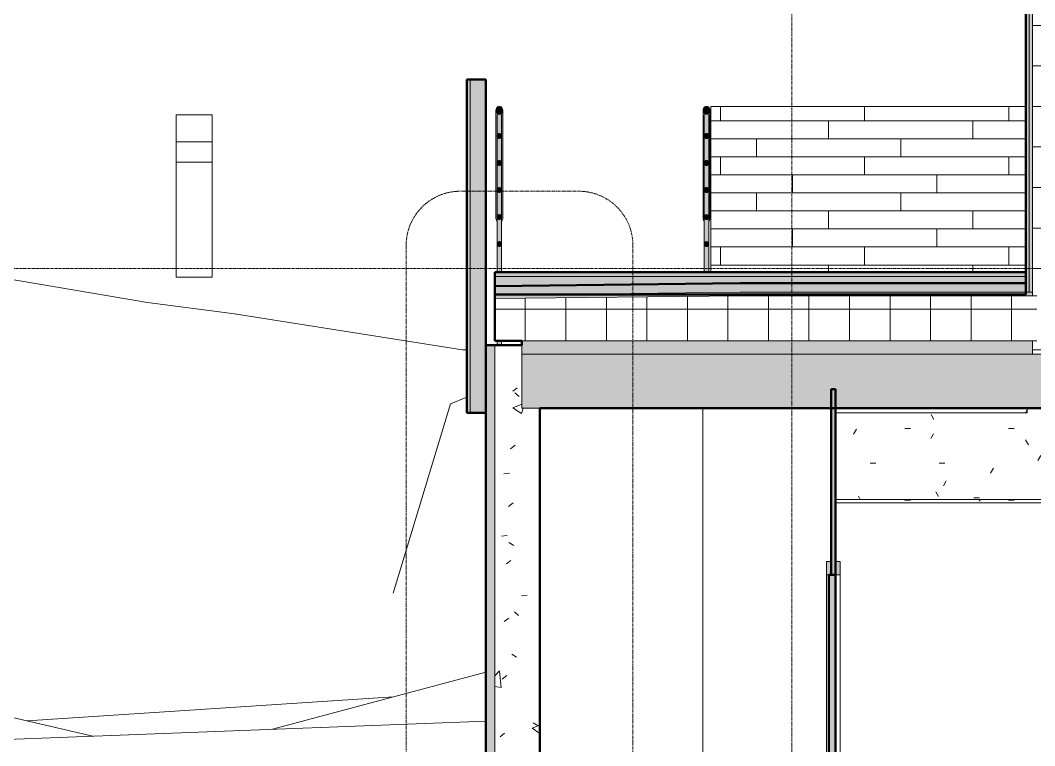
# Model space of a CAD drawing. Header units: inches. Extents: x 9661 to 16493, y -360 to 681.
# Drawn here: x 9785.8 to 10011.1, y -105.9 to 55.1 of the extents above; entities that cross this region are included whole.
import ezdxf

# ---------------------------------------------------------------- set-up
doc = ezdxf.new("R2010")
doc.units = ezdxf.units.IN
doc.header["$MEASUREMENT"] = 0
doc.linetypes.add('Dash Dot 3_16_', pattern=[0.3125, 0.1875, -0.0625, 0, -0.0625])
doc.linetypes.add('Grid Line 1_2_', pattern=[0.875, 0.5, -0.125, 0.125, -0.125])
for name, color, linetype, lineweight in [('0-1', 7, 'Continuous', 5), ('0-2', 135, 'Continuous', 9), ('A-ANNO-SYMB-1', 150, 'Dash Dot 3_16_', 9), ('A-DOOR-5', 135, 'Continuous', 9), ('A-DOOR-6', 250, 'Continuous', 50), ('A-DOOR-FRAM-1', 7, 'Continuous', 9), ('A-DOOR-FRAM-2', 135, 'Continuous', 9), ('A-DOOR-FRAM-3', 50, 'Continuous', 20), ('A-FLOR-3', 55, 'Continuous', 13), ('A-FLOR-4', 8, 'Continuous', 5), ('A-FLOR-9', 192, 'Continuous', 50), ('A-FLOR-HRAL', 11, 'Continuous', 9), ('A-FLOR-LEVL-1', 51, 'Grid Line 1_2_', 9), ('A-FLOR-MCUT', 51, 'Continuous', 13), ('A-FLOR-PATT-2', 8, 'Continuous', 9), ('A-WALL', 113, 'Continuous', 13), ('A-WALL-2', 55, 'Continuous', 13), ('A-WALL-5', 8, 'Continuous', 5), ('A-WALL-6', 254, 'Continuous', 13), ('A-WALL-7', 31, 'Continuous', 5), ('A-WALL-8', 113, 'Continuous', 50), ('A-WALL-PATT-3', 135, 'Continuous', 9), ('A-WALL-PATT-5', 111, 'Continuous', 9), ('C-TOPO-2', 135, 'Continuous', 9), ('E-LITE-EQPM-1', 135, 'Continuous', 9), ('S-BEAM-1', 135, 'Continuous', 9), ('S-FNDN-1', 55, 'Continuous', 13), ('S-FNDN-2', 250, 'Continuous', 50), ('S-FNDN-3', 8, 'Continuous', 5), ('S-FNDN-4', 32, 'Continuous', 50)]:
    doc.layers.add(name, color=color, linetype=linetype, lineweight=lineweight)
pattern_1 = [(0, (10995.947, 72), (0, 9), []), (90, (10995.947, 72), (-9, 6e-16), [])]
pattern_2 = [(50, (10995.947, 72), (27.5427, -2.4099), [2.88, -31.68]), (355, (10995.947, 72), (-5.32784, 28.8843), [2.304, -25.344]), (100.451, (10998.243, 71.8), (22.2153, 26.4739), [2.448, -26.924]), (46.184, (10995.947, 79.68), (40.9819, -6.3564), [4.32, -47.52]), (96.636, (10999.363, 79.15), (35.8907, 37.4062), [3.671, -40.386]), (351.184, (10995.947, 79.68), (35.891, 37.4062), [3.456, -38.016]), (21, (10999.787, 77.76), (22.92104, -15.46073), [2.88, -31.68]), (326, (10999.787, 77.76), (9.3435, 27.84574), [2.304, -25.344]), (71.451, (11001.697, 76.472), (32.2648, 12.3844), [2.448, -26.924]), (37.5, (10995.947, 72), (0.466855, 12.78271), [1.267, -23.77, 1.267, -24.461, -25.44]), (37.5, (10995.947, 72), (0.466855, 12.78271), [-50.765, 1.267, -24.173]), (7.5, (10995.947, 72), (10.10159, 15.14509), [1.267, -13.402, 1.267, -23.194, -9.696]), (7.5, (10995.947, 72), (10.10159, 15.14509), [-39.13, 1.267, -8.429]), (327.5, (10987.384, 72), (20.49916, -0.86578), [1.267, -8.333, 1.267, -28.685, -39.744]), (327.5, (10987.384, 72), (20.49916, -0.86578), [-39.552, 1.267, -38.477]), (317.5, (10983.544, 72), (22.39478, 3.8443), [1.267, -11.213, 1.267, -18.624, -28.224]), (317.5, (10983.544, 72), (22.39478, 3.8443), [-32.371, 1.267, -26.957])]
pattern_3 = [(0, (9941.314, 0.8), (0, 4), []), (90, (9941.314, 0.8), (-8, 8), [4, -28]), (90, (9957.314, 4.8), (-8, 8), [4, -28])]
pattern_4 = [(0, (10995.947, 72), (30.72, 7.68), [1.267, -21.773, 1.267, -21.773, -122.88]), (0, (10995.947, 72), (30.72, 7.68), [-46.08, 1.267, -44.813, 1.267, -21.773, -53.76]), (0, (10995.947, 72), (30.72, 7.68), [-115.2, 1.267, -14.093, 1.267, -37.133]), (120, (11007.467, 75.84), (-22.011075, 22.7643), [1.267, -21.773, 1.267, -21.773, -122.88]), (120, (11007.467, 75.84), (-22.011075, 22.7643), [-46.08, 1.267, -44.813, 1.267, -21.773, -53.76]), (120, (11007.467, 75.84), (-22.011075, 22.7643), [-115.2, 1.267, -14.093, 1.267, -37.133]), (240, (11011.307, 91.2), (-8.708925, -30.4443), [1.267, -21.773, 1.267, -21.773, -122.88]), (240, (11011.307, 91.2), (-8.708925, -30.4443), [-46.08, 1.267, -44.813, 1.267, -21.773, -53.76]), (240, (11011.307, 91.2), (-8.708925, -30.4443), [-115.2, 1.267, -14.093, 1.267, -37.133])]

# ---------------------------------------------------------------- blocks, each defined once
blk = doc.blocks.new('CTR  - Topography_rvt-1-BUILDING SECTION - EAST_WEST - LOOKING NORTH')
at = {"layer": 'C-TOPO-2'}
for p, q in [((9769.44, 0), (9814.03, -7.49)), ((9814.03, -7.49), (9833.38, -10.04)), ((9884.03, -18), (9833.38, -10.04)), ((9833.89, -10.12), (9833.38, -10.04)), ((9884.94, -17.98), (9884.03, -18)), ((9884.94, -18.06), (9884.03, -18)), ((9881.36, -30), (9884.94, -28.51)), ((9868.64, -72), (9881.36, -30)), ((9841.83, -102.23), (9889.19, -89.55)), ((9801.91, -103.76), (9756.46, -93.26)), ((9868.7, -95.04), (9787.29, -100.38)), ((9889.19, -100.41), (9756.46, -105.5))]:
    blk.add_line(p, q, dxfattribs=at)
blk = doc.blocks.new('generic INT BASEMENT STR_ DOOR - generic INT BASEMENT STR_ DOOR-2045543-BUILDING SECTION - EAST_WEST - LOOKING NORTH')
at = {"layer": 'A-DOOR-5'}
blk.add_hatch(color=256, dxfattribs=at).paths.add_polyline_path([(9965.88, -152), (9966.88, -152), (9966.88, -68), (9965.38, -68), (9965.38, -152)], flags=0)
at = {"layer": 'A-DOOR-FRAM-2'}
for points in [[(9965.38, -68), (9965.88, -68), (9965.88, -65), (9964.88, -65), (9964.88, -68)], [(9967.88, -68), (9967.88, -65), (9966.88, -65), (9966.88, -68)]]:
    blk.add_hatch(color=256, dxfattribs=at).paths.add_polyline_path(points, flags=0)
at = {"layer": 'A-DOOR-6'}
for p, q in [((9966.88, -68), (9965.38, -68)), ((9965.38, -68), (9965.38, -152)), ((9966.88, -152), (9966.88, -68)), ((9965.38, -152), (9966.88, -152))]:
    blk.add_line(p, q, dxfattribs=at)
at = {"layer": 'A-DOOR-FRAM-1'}
for p, q in [((9964.88, -152), (9964.88, -68)), ((9967.88, -68), (9967.88, -152)), ((9965.38, -152), (9964.88, -152)), ((9966.88, -152), (9967.88, -152))]:
    blk.add_line(p, q, dxfattribs=at)
at = {"layer": 'A-DOOR-FRAM-3'}
for p, q in [((9964.88, -65), (9964.88, -68)), ((9965.88, -65), (9964.88, -65)), ((9965.88, -68), (9965.88, -65)), ((9967.88, -65), (9966.88, -65)), ((9966.88, -65), (9966.88, -68)), ((9967.88, -68), (9967.88, -65)), ((9964.88, -68), (9965.88, -68)), ((9966.88, -68), (9967.88, -68))]:
    blk.add_line(p, q, dxfattribs=at)
blk = doc.blocks.new('CTR - 1st Phase - Common Walls_rvt-1-BUILDING SECTION - EAST_WEST - LOOKING NORTH')
at = {"layer": 'A-WALL-PATT-3'}
h = blk.add_hatch(dxfattribs=at)
h.set_pattern_fill('FP_12', color=256, style=0, pattern_type=2)
h.set_pattern_definition([(90, (9901.19, -152), (-36.188, 2e-15), [])])
h.paths.add_polyline_path([(9964.88, -152), (9964.88, -65), (9965.88, -65), (9965.88, -31), (9901.19, -31), (9901.19, -152), (9914.19, -152)], flags=0)
at = {"layer": 'S-FNDN-1'}
blk.add_hatch(color=256, dxfattribs=at).paths.add_polyline_path([(9966.88, -68), (9966.84, -31), (9965.88, -31), (9965.88, -68), (9966.55, -68)], flags=0)
at = {"layer": 'S-FNDN-2'}
for p, q in [((9965.88, -26.75), (9965.88, -68)), ((9966.88, -26.75), (9965.88, -26.75)), ((9966.88, -68), (9966.88, -26.75)), ((9965.88, -68), (9966.88, -68))]:
    blk.add_line(p, q, dxfattribs=at)
at = {"layer": '0-2'}
blk.add_blockref('generic INT BASEMENT STR_ DOOR - generic INT BASEMENT STR_ DOOR-2045543-BUILDING SECTION - EAST_WEST - LOOKING NORTH', (0, 0), dxfattribs=at)
blk = doc.blocks.new('Pathway_Cooper_McGraw-Edison _BSC-BRC_Round - Pathway_Cooper_McGraw-Edison _BSC-BRC_Round-2028611-BUILDING SECTION - EAST_WEST - LOOKING NORTH')
at = {"layer": 'E-LITE-EQPM-1'}
for p, q in [((12255.08, 6.28), (12255.08, 0.28)), ((12255.08, 6.28), (12259.08, 6.28)), ((12259.08, 6.28), (12263.08, 6.28)), ((12263.08, 0.28), (12263.08, 6.28)), ((12259.08, 0.28), (12255.08, 0.28)), ((12255.08, 0.28), (12255.08, -4.22)), ((12255.08, 0.28), (12259.08, 0.28)), ((12263.08, 0.28), (12259.08, 0.28)), ((12259.08, 0.28), (12263.08, 0.28)), ((12263.08, -4.22), (12263.08, 0.28)), ((12259.08, -4.22), (12255.08, -4.22)), ((12255.08, -4.22), (12255.08, -29.72)), ((12255.08, -4.22), (12259.08, -4.22)), ((12263.08, -4.22), (12259.08, -4.22)), ((12259.08, -4.22), (12263.08, -4.22)), ((12263.08, -29.72), (12263.08, -4.22)), ((12259.08, -29.72), (12255.08, -29.72)), ((12263.08, -29.72), (12259.08, -29.72))]:
    blk.add_line(p, q, dxfattribs=at)
blk = doc.blocks.new('Railing - 1_-V26-BUILDING SECTION - EAST_WEST - LOOKING NORTH')
at = {"layer": 'A-FLOR-HRAL'}
h = blk.add_hatch(color=256, dxfattribs=at)
h.paths.add_polyline_path([(9937.69, -0.75), (9938.69, -0.75), (9938.67, 5.08), (9938.4, 4.91), (9938.18, 4.88), (9937.84, 4.96), (9937.7, 5.1), (9937.69, 5.19), (9937.69, -0.23)], flags=0)
h.paths.add_polyline_path([(9938.69, 5.44), (9938.67, 11.08), (9938.44, 10.92), (9938.09, 10.89), (9937.94, 10.92), (9937.71, 11.08), (9937.69, 11.09), (9937.71, 5.59), (9937.84, 5.84), (9938.06, 5.98), (9938.4, 5.94), (9938.54, 5.84), (9938.67, 5.59), (9938.68, 5.5)], flags=0)
h.paths.add_polyline_path([(9938.69, 11.44), (9938.66, 17.08), (9938.44, 16.92), (9938.13, 16.89), (9937.94, 16.92), (9937.7, 17.11), (9937.69, 16.96), (9937.71, 11.6), (9937.84, 11.84), (9938.06, 11.98), (9938.38, 11.95), (9938.54, 11.84), (9938.67, 11.59)], flags=0)
h.paths.add_polyline_path([(9937.69, 17.44), (9937.76, 17.72), (9937.94, 17.93), (9938.12, 17.98), (9938.36, 17.96), (9938.54, 17.84), (9938.67, 17.57), (9938.69, 17.72), (9938.65, 23.07), (9938.44, 22.92), (9938.11, 22.89), (9937.94, 22.92), (9937.71, 23.08), (9937.69, 23.09), (9937.69, 17.54)], flags=0)
h.paths.add_polyline_path([(9937.69, 23.44), (9937.76, 23.72), (9937.94, 23.93), (9938.11, 23.98), (9938.34, 23.97), (9938.54, 23.84), (9938.67, 23.59), (9938.69, 23.72), (9938.65, 29.07), (9938.44, 28.92), (9938.15, 28.88), (9937.83, 28.97), (9937.71, 29.08), (9937.69, 29.09), (9937.69, 23.54)], flags=0)
h.paths.add_polyline_path([(9938.69, 29.44), (9938.65, 34.15), (9938.62, 34.19), (9938.44, 34.28), (9938.15, 34.32), (9937.94, 34.28), (9937.88, 34.27), (9937.71, 34.11), (9937.69, 34.07), (9937.73, 29.66), (9937.84, 29.84), (9938.07, 29.98), (9938.32, 29.98), (9938.54, 29.84), (9938.67, 29.59)], flags=0)
for p, q in [((9937.69, -0.75), (9937.69, 34.07)), ((9938.69, 34.07), (9938.69, -0.75))]:
    blk.add_line(p, q, dxfattribs=at)
at = {"layer": 'A-FLOR-HRAL', "flags": 128}
blk.add_lwpolyline([(9937.69, 34.07), (9937.74, 34.18), (9937.88, 34.27), (9938.08, 34.32), (9938.3, 34.32), (9938.5, 34.27), (9938.64, 34.18), (9938.69, 34.07)], dxfattribs=at)
blk = doc.blocks.new('Railing - Railing-2447158-BUILDING SECTION - EAST_WEST - LOOKING NORTH')
at = {"layer": 'A-FLOR-HRAL'}
for points in [[(9938.06, 28.9), (9938.32, 28.9), (9938.54, 29.05), (9938.67, 29.3), (9938.67, 29.59), (9938.54, 29.84), (9938.31, 29.98), (9938.06, 29.98), (9937.84, 29.84), (9937.71, 29.59), (9937.71, 29.3), (9937.84, 29.05), (9938.06, 28.9)], [(9938.19, 28.88), (9938.54, 28.97), (9938.67, 29.08), (9938.67, 29.3), (9938.54, 29.05), (9938.32, 28.9), (9938.06, 28.9), (9937.84, 29.05), (9937.71, 29.3), (9937.76, 29.03), (9937.94, 28.92), (9938.19, 28.88)], [(9938.32, 22.9), (9938.54, 23.05), (9938.67, 23.3), (9938.67, 23.59), (9938.53, 23.85), (9938.31, 23.98), (9938.04, 23.97), (9937.84, 23.84), (9937.71, 23.59), (9937.71, 23.3), (9937.84, 23.04), (9938.06, 22.9), (9938.27, 22.9)], [(9938.19, 22.88), (9938.44, 22.92), (9938.67, 23.08), (9938.67, 23.3), (9938.53, 23.04), (9938.32, 22.9), (9938.06, 22.9), (9937.84, 23.05), (9937.71, 23.3), (9937.76, 23.03), (9937.94, 22.92), (9938.17, 22.88)], [(9938.19, 16.9), (9938.36, 16.92), (9938.54, 17.05), (9938.67, 17.3), (9938.67, 17.59), (9938.54, 17.84), (9938.32, 17.98), (9938.02, 17.96), (9937.84, 17.84), (9937.7, 17.57), (9937.71, 17.3), (9937.84, 17.05), (9938.06, 16.9), (9938.13, 16.9)], [(9938.19, 16.88), (9938.44, 16.92), (9938.68, 17.11), (9938.66, 17.26), (9938.54, 17.05), (9938.32, 16.9), (9938.06, 16.9), (9937.84, 17.05), (9937.71, 17.3), (9937.76, 17.03), (9937.94, 16.92), (9938.18, 16.88)], [(9938.32, 10.9), (9938.54, 11.05), (9938.67, 11.3), (9938.67, 11.6), (9938.54, 11.84), (9938.32, 11.98), (9938, 11.95), (9937.84, 11.84), (9937.71, 11.59), (9937.71, 11.28), (9937.84, 11.05), (9938.06, 10.9), (9938.24, 10.9)], [(9938.19, 10.88), (9938.44, 10.92), (9938.67, 11.08), (9938.67, 11.28), (9938.54, 11.05), (9938.32, 10.9), (9938.06, 10.9), (9937.84, 11.05), (9937.71, 11.3), (9937.76, 11.03), (9937.94, 10.92), (9938.18, 10.88)], [(9938.32, 4.9), (9938.54, 5.05), (9938.67, 5.3), (9938.67, 5.59), (9938.54, 5.84), (9938.32, 5.98), (9937.98, 5.94), (9937.84, 5.84), (9937.71, 5.59), (9937.71, 5.3), (9937.84, 5.05), (9938.06, 4.9), (9938.22, 4.9)], [(9938.19, 4.88), (9938.44, 4.92), (9938.68, 5.1), (9938.67, 5.3), (9938.54, 5.05), (9938.32, 4.9), (9938.06, 4.9), (9937.84, 5.05), (9937.71, 5.3), (9937.76, 5.03), (9937.94, 4.92), (9938.18, 4.88)]]:
    blk.add_hatch(color=256, dxfattribs=at).paths.add_polyline_path(points, flags=0)
for p, q in [((9937.69, 29.44), (9937.69, 28.42)), ((9938.69, 28.42), (9938.69, 29.44)), ((9937.69, 23.44), (9937.69, 22.41)), ((9938.69, 22.41), (9938.69, 23.44)), ((9937.69, 17.44), (9937.69, 16.41)), ((9938.69, 16.41), (9938.69, 17.44)), ((9937.69, 11.44), (9937.69, 10.41)), ((9938.69, 10.41), (9938.69, 11.44)), ((9937.69, 5.44), (9937.69, 4.4)), ((9938.69, 4.4), (9938.69, 5.44))]:
    blk.add_line(p, q, dxfattribs=at)
at = {"layer": 'A-FLOR-HRAL', "flags": 128}
for points in [[(9938.69, 29.44), (9938.67, 29.59), (9938.62, 29.72), (9938.54, 29.84), (9938.44, 29.93), (9938.32, 29.98), (9938.19, 30), (9938.06, 29.98), (9937.94, 29.93), (9937.84, 29.84), (9937.76, 29.72), (9937.71, 29.59), (9937.69, 29.44)], [(9937.69, 29.44), (9937.71, 29.3), (9937.76, 29.16), (9937.84, 29.05), (9937.94, 28.96), (9938.06, 28.9), (9938.19, 28.88), (9938.32, 28.9), (9938.44, 28.96), (9938.54, 29.05), (9938.62, 29.16), (9938.67, 29.3), (9938.69, 29.44)], [(9938.69, 23.44), (9938.67, 23.59), (9938.62, 23.72), (9938.54, 23.84), (9938.44, 23.93), (9938.32, 23.98), (9938.19, 24), (9938.06, 23.98), (9937.94, 23.93), (9937.84, 23.84), (9937.76, 23.72), (9937.71, 23.59), (9937.69, 23.44)], [(9937.69, 23.44), (9937.71, 23.3), (9937.76, 23.16), (9937.84, 23.05), (9937.94, 22.96), (9938.06, 22.9), (9938.19, 22.88), (9938.32, 22.9), (9938.44, 22.96), (9938.54, 23.05), (9938.62, 23.16), (9938.67, 23.3), (9938.69, 23.44)], [(9938.69, 17.44), (9938.67, 17.59), (9938.62, 17.72), (9938.54, 17.84), (9938.44, 17.93), (9938.32, 17.98), (9938.19, 18), (9938.06, 17.98), (9937.94, 17.93), (9937.84, 17.84), (9937.76, 17.72), (9937.71, 17.59), (9937.69, 17.44)], [(9937.69, 17.44), (9937.71, 17.3), (9937.76, 17.16), (9937.84, 17.05), (9937.94, 16.96), (9938.06, 16.9), (9938.19, 16.88), (9938.32, 16.9), (9938.44, 16.96), (9938.54, 17.05), (9938.62, 17.16), (9938.67, 17.3), (9938.69, 17.44)], [(9938.69, 11.44), (9938.67, 11.59), (9938.62, 11.72), (9938.54, 11.84), (9938.44, 11.93), (9938.32, 11.98), (9938.19, 12), (9938.06, 11.98), (9937.94, 11.93), (9937.84, 11.84), (9937.76, 11.72), (9937.71, 11.59), (9937.69, 11.44)], [(9937.69, 11.44), (9937.71, 11.3), (9937.76, 11.16), (9937.84, 11.05), (9937.94, 10.96), (9938.06, 10.9), (9938.19, 10.88), (9938.32, 10.9), (9938.44, 10.96), (9938.54, 11.05), (9938.62, 11.16), (9938.67, 11.3), (9938.69, 11.44)], [(9938.69, 5.44), (9938.67, 5.59), (9938.62, 5.72), (9938.54, 5.84), (9938.44, 5.93), (9938.32, 5.98), (9938.19, 6), (9938.06, 5.98), (9937.94, 5.93), (9937.84, 5.84), (9937.76, 5.72), (9937.71, 5.59), (9937.69, 5.44)], [(9937.69, 5.44), (9937.71, 5.3), (9937.76, 5.16), (9937.84, 5.05), (9937.94, 4.96), (9938.06, 4.9), (9938.19, 4.88), (9938.32, 4.9), (9938.44, 4.96), (9938.54, 5.05), (9938.62, 5.16), (9938.67, 5.3), (9938.69, 5.44)]]:
    blk.add_lwpolyline(points, dxfattribs=at)
blk.add_blockref('Railing - 1_-V26-BUILDING SECTION - EAST_WEST - LOOKING NORTH', (0, 0))
blk = doc.blocks.new('Railing - Railing-2447162-BUILDING SECTION - EAST_WEST - LOOKING NORTH')
at = {"layer": 'A-FLOR-HRAL'}
for points in [[(9892.32, 28.9), (9892.54, 29.05), (9892.67, 29.3), (9892.67, 29.59), (9892.54, 29.84), (9892.32, 29.98), (9892.06, 29.98), (9891.84, 29.84), (9891.71, 29.59), (9891.71, 29.3), (9891.84, 29.05), (9892.06, 28.9), (9892.29, 28.9)], [(9892.19, 28.88), (9892.54, 28.97), (9892.67, 29.08), (9892.67, 29.3), (9892.54, 29.05), (9892.32, 28.9), (9892.06, 28.9), (9891.84, 29.05), (9891.71, 29.3), (9891.76, 29.03), (9891.94, 28.92), (9892.17, 28.88)], [(9892.11, 22.9), (9892.34, 22.91), (9892.54, 23.05), (9892.67, 23.3), (9892.67, 23.59), (9892.53, 23.85), (9892.31, 23.98), (9892.04, 23.97), (9891.84, 23.84), (9891.71, 23.59), (9891.71, 23.3), (9891.84, 23.04), (9892.06, 22.9)], [(9892.19, 22.88), (9892.54, 22.97), (9892.67, 23.08), (9892.67, 23.3), (9892.53, 23.04), (9892.32, 22.9), (9892.06, 22.9), (9891.84, 23.05), (9891.71, 23.3), (9891.76, 23.03), (9891.94, 22.92), (9892.17, 22.88)], [(9892.19, 16.9), (9892.36, 16.92), (9892.54, 17.05), (9892.67, 17.3), (9892.67, 17.59), (9892.54, 17.84), (9892.32, 17.98), (9892.02, 17.96), (9891.84, 17.84), (9891.7, 17.57), (9891.71, 17.3), (9891.84, 17.05), (9892.06, 16.9), (9892.19, 16.9)], [(9892.19, 16.88), (9892.55, 16.98), (9892.68, 17.11), (9892.66, 17.26), (9892.54, 17.05), (9892.32, 16.9), (9892.06, 16.9), (9891.84, 17.05), (9891.71, 17.3), (9891.76, 17.03), (9891.94, 16.92), (9892.18, 16.88)], [(9892.19, 10.9), (9892.38, 10.93), (9892.54, 11.05), (9892.67, 11.3), (9892.67, 11.6), (9892.54, 11.84), (9892.32, 11.98), (9892, 11.95), (9891.84, 11.84), (9891.71, 11.59), (9891.71, 11.28), (9891.84, 11.05), (9892.06, 10.9), (9892.19, 10.9)], [(9892.19, 10.88), (9892.54, 10.96), (9892.67, 11.08), (9892.67, 11.28), (9892.54, 11.05), (9892.32, 10.9), (9892.06, 10.9), (9891.84, 11.05), (9891.71, 11.3), (9891.76, 11.03), (9891.94, 10.92), (9892.18, 10.88)], [(9892.32, 4.9), (9892.54, 5.05), (9892.67, 5.3), (9892.67, 5.59), (9892.54, 5.84), (9892.32, 5.98), (9891.98, 5.94), (9891.84, 5.84), (9891.71, 5.59), (9891.71, 5.3), (9891.84, 5.05), (9892.06, 4.9), (9892.22, 4.9)]]:
    blk.add_hatch(color=256, dxfattribs=at).paths.add_polyline_path(points, flags=0)
h = blk.add_hatch(color=256, dxfattribs=at)
h.paths.add_polyline_path([(9892.17, -17), (9892.69, -17), (9892.67, -16), (9891.69, -16), (9891.71, -17), (9892.07, -17)], flags=0)
h.paths.add_polyline_path([(9892.19, 4.88), (9892.54, 4.96), (9892.68, 5.1), (9892.67, 5.3), (9892.54, 5.05), (9892.32, 4.9), (9892.06, 4.9), (9891.84, 5.05), (9891.71, 5.3), (9891.76, 5.03), (9891.94, 4.92), (9892.18, 4.88)], flags=0)
for p, q in [((9891.69, 29.44), (9891.69, 28.42)), ((9892.69, 28.42), (9892.69, 29.44)), ((9891.69, 23.44), (9891.69, 22.41)), ((9892.69, 22.41), (9892.69, 23.44)), ((9891.69, 17.44), (9891.69, 16.41)), ((9892.69, 16.41), (9892.69, 17.44)), ((9891.69, 11.44), (9891.69, 10.41)), ((9892.69, 10.41), (9892.69, 11.44)), ((9891.69, 5.44), (9891.69, 4.4)), ((9892.69, 4.4), (9892.69, 5.44)), ((9891.69, -16), (9891.69, -17)), ((9892.69, -17), (9892.69, -16))]:
    blk.add_line(p, q, dxfattribs=at)
at = {"layer": 'A-FLOR-HRAL', "flags": 128}
for points in [[(9892.69, 29.44), (9892.67, 29.59), (9892.62, 29.72), (9892.54, 29.84), (9892.44, 29.93), (9892.32, 29.98), (9892.19, 30), (9892.06, 29.98), (9891.94, 29.93), (9891.84, 29.84), (9891.76, 29.72), (9891.71, 29.59), (9891.69, 29.44)], [(9891.69, 29.44), (9891.71, 29.3), (9891.76, 29.16), (9891.84, 29.05), (9891.94, 28.96), (9892.06, 28.9), (9892.19, 28.88), (9892.32, 28.9), (9892.44, 28.96), (9892.54, 29.05), (9892.62, 29.16), (9892.67, 29.3), (9892.69, 29.44)], [(9892.69, 23.44), (9892.67, 23.59), (9892.62, 23.72), (9892.54, 23.84), (9892.44, 23.93), (9892.32, 23.98), (9892.19, 24), (9892.06, 23.98), (9891.94, 23.93), (9891.84, 23.84), (9891.76, 23.72), (9891.71, 23.59), (9891.69, 23.44)], [(9891.69, 23.44), (9891.71, 23.3), (9891.76, 23.16), (9891.84, 23.05), (9891.94, 22.96), (9892.06, 22.9), (9892.19, 22.88), (9892.32, 22.9), (9892.44, 22.96), (9892.54, 23.05), (9892.62, 23.16), (9892.67, 23.3), (9892.69, 23.44)], [(9892.69, 17.44), (9892.67, 17.59), (9892.62, 17.72), (9892.54, 17.84), (9892.44, 17.93), (9892.32, 17.98), (9892.19, 18), (9892.06, 17.98), (9891.94, 17.93), (9891.84, 17.84), (9891.76, 17.72), (9891.71, 17.59), (9891.69, 17.44)], [(9891.69, 17.44), (9891.71, 17.3), (9891.76, 17.16), (9891.84, 17.05), (9891.94, 16.96), (9892.06, 16.9), (9892.19, 16.88), (9892.32, 16.9), (9892.44, 16.96), (9892.54, 17.05), (9892.62, 17.16), (9892.67, 17.3), (9892.69, 17.44)], [(9892.69, 11.44), (9892.67, 11.59), (9892.62, 11.72), (9892.54, 11.84), (9892.44, 11.93), (9892.32, 11.98), (9892.19, 12), (9892.06, 11.98), (9891.94, 11.93), (9891.84, 11.84), (9891.76, 11.72), (9891.71, 11.59), (9891.69, 11.44)], [(9891.69, 11.44), (9891.71, 11.3), (9891.76, 11.16), (9891.84, 11.05), (9891.94, 10.96), (9892.06, 10.9), (9892.19, 10.88), (9892.32, 10.9), (9892.44, 10.96), (9892.54, 11.05), (9892.62, 11.16), (9892.67, 11.3), (9892.69, 11.44)], [(9892.69, 5.44), (9892.67, 5.59), (9892.62, 5.72), (9892.54, 5.84), (9892.44, 5.93), (9892.32, 5.98), (9892.19, 6), (9892.06, 5.98), (9891.94, 5.93), (9891.84, 5.84), (9891.76, 5.72), (9891.71, 5.59), (9891.69, 5.44)], [(9891.69, 5.44), (9891.71, 5.3), (9891.76, 5.16), (9891.84, 5.05), (9891.94, 4.96), (9892.06, 4.9), (9892.19, 4.88), (9892.32, 4.9), (9892.44, 4.96), (9892.54, 5.05), (9892.62, 5.16), (9892.67, 5.3), (9892.69, 5.44)]]:
    blk.add_lwpolyline(points, dxfattribs=at)
at = {"extrusion": (0, 0, -1), "zscale": -1}
blk.add_blockref('Railing - 1_-V26-BUILDING SECTION - EAST_WEST - LOOKING NORTH', (-19830.38, 0), dxfattribs=at)
blk = doc.blocks.new('Top Rail Type - Top Rail_Internal_-2447168-BUILDING SECTION - EAST_WEST - LOOKING NORTH')
at = {"layer": 'A-FLOR-HRAL'}
for points in [[(9938.19, 34.32), (9938.5, 34.41), (9938.64, 34.5), (9938.72, 34.57), (9938.84, 34.74), (9938.91, 34.94), (9938.94, 35.16), (9938.91, 35.38), (9938.83, 35.59), (9938.62, 35.84), (9938.44, 35.95), (9938.3, 35.98), (9938.08, 35.98), (9937.88, 35.92), (9937.74, 35.82), (9937.66, 35.75), (9937.54, 35.58), (9937.46, 35.38), (9937.44, 35.16), (9937.46, 34.94), (9937.54, 34.74), (9937.76, 34.49), (9937.94, 34.38), (9938.08, 34.34)], [(9938.69, 10.54), (9938.72, 10.57), (9938.84, 10.74), (9938.91, 10.94), (9938.94, 11.23), (9938.91, 34.94), (9938.83, 34.74), (9938.62, 34.49), (9938.44, 34.38), (9938.24, 34.33), (9938.08, 34.34), (9937.88, 34.41), (9937.74, 34.5), (9937.66, 34.57), (9937.54, 34.74), (9937.46, 34.94), (9937.44, 35.16), (9937.46, 10.94), (9937.54, 10.74), (9937.69, 10.57), (9937.72, 34.15), (9937.76, 34.19), (9938, 34.3), (9938.19, 34.32), (9938.44, 34.28), (9938.57, 34.23), (9938.65, 34.15), (9938.69, 34.07), (9938.69, 10.57)]]:
    blk.add_hatch(color=256, dxfattribs=at).paths.add_polyline_path(points, flags=0)
for p, q in [((9937.44, 35.16), (9937.44, 11.16)), ((9938.94, 11.16), (9938.94, 35.16))]:
    blk.add_line(p, q, dxfattribs=at)
at = {"layer": 'A-FLOR-HRAL', "flags": 128}
for points in [[(9938.94, 35.16), (9938.91, 35.38), (9938.84, 35.58), (9938.72, 35.75), (9938.56, 35.89), (9938.38, 35.97), (9938.19, 36), (9938, 35.97), (9937.81, 35.89), (9937.66, 35.75), (9937.54, 35.58), (9937.46, 35.38), (9937.44, 35.16)], [(9937.44, 35.16), (9937.46, 34.94), (9937.54, 34.74), (9937.66, 34.57), (9937.81, 34.44), (9938, 34.35), (9938.19, 34.32), (9938.38, 34.35), (9938.56, 34.44), (9938.72, 34.57), (9938.84, 34.74), (9938.91, 34.94), (9938.94, 35.16)], [(9937.66, 10.57), (9937.54, 10.74), (9937.46, 10.94), (9937.44, 11.16)], [(9938.94, 11.16), (9938.91, 10.94), (9938.84, 10.74), (9938.72, 10.57)]]:
    blk.add_lwpolyline(points, dxfattribs=at)
blk = doc.blocks.new('Top Rail Type - Top Rail_Internal_-2447179-BUILDING SECTION - EAST_WEST - LOOKING NORTH')
at = {"layer": 'A-FLOR-HRAL'}
for points in [[(9892.19, 34.32), (9892.5, 34.41), (9892.64, 34.5), (9892.72, 34.57), (9892.84, 34.74), (9892.91, 34.94), (9892.94, 35.16), (9892.91, 35.38), (9892.84, 35.58), (9892.62, 35.84), (9892.44, 35.95), (9892.29, 35.98), (9892.08, 35.98), (9891.88, 35.92), (9891.74, 35.82), (9891.66, 35.75), (9891.54, 35.58), (9891.46, 35.38), (9891.44, 35.16), (9891.46, 34.94), (9891.54, 34.74), (9891.76, 34.49), (9891.94, 34.38), (9892.14, 34.33)], [(9892.69, 10.54), (9892.72, 10.57), (9892.85, 10.77), (9892.91, 10.94), (9892.94, 11.23), (9892.91, 34.94), (9892.84, 34.74), (9892.62, 34.49), (9892.44, 34.38), (9892.3, 34.34), (9892.08, 34.34), (9891.88, 34.41), (9891.74, 34.5), (9891.66, 34.57), (9891.54, 34.74), (9891.46, 34.94), (9891.44, 34.94), (9891.46, 10.94), (9891.63, 10.61), (9891.69, 10.54), (9891.72, 34.15), (9891.76, 34.19), (9892, 34.3), (9892.19, 34.32), (9892.44, 34.28), (9892.57, 34.23), (9892.65, 34.15), (9892.69, 34.07), (9892.69, 10.68)]]:
    blk.add_hatch(color=256, dxfattribs=at).paths.add_polyline_path(points, flags=0)
for p, q in [((9891.44, 35.16), (9891.44, 11.16)), ((9892.94, 11.16), (9892.94, 35.16))]:
    blk.add_line(p, q, dxfattribs=at)
at = {"layer": 'A-FLOR-HRAL', "flags": 128}
for points in [[(9892.94, 35.16), (9892.91, 35.38), (9892.84, 35.58), (9892.72, 35.75), (9892.56, 35.89), (9892.38, 35.97), (9892.19, 36), (9892, 35.97), (9891.81, 35.89), (9891.66, 35.75), (9891.54, 35.58), (9891.46, 35.38), (9891.44, 35.16)], [(9891.44, 35.16), (9891.46, 34.94), (9891.54, 34.74), (9891.66, 34.57), (9891.81, 34.44), (9892, 34.35), (9892.19, 34.32), (9892.38, 34.35), (9892.56, 34.44), (9892.72, 34.57), (9892.84, 34.74), (9892.91, 34.94), (9892.94, 35.16)], [(9891.66, 10.57), (9891.54, 10.74), (9891.46, 10.94), (9891.44, 11.16)], [(9892.94, 11.16), (9892.91, 10.94), (9892.84, 10.74), (9892.72, 10.57)]]:
    blk.add_lwpolyline(points, dxfattribs=at)
blk = doc.blocks.new('Beam 2 Levels - _A_-2543524-BUILDING SECTION - EAST_WEST - LOOKING NORTH')
at = {"layer": 'S-BEAM-1'}
h = blk.add_hatch(dxfattribs=at)
h.set_pattern_fill('FP_1', color=256, style=0, pattern_type=2)
h.set_pattern_definition(pattern_4)
h.paths.add_polyline_path([(10071.92, -16.02), (10157.96, -16.02), (10157.96, -15), (10013.59, -15), (10013.59, -16), (10069.59, -16.02)], flags=0)
h = blk.add_hatch(dxfattribs=at)
h.set_pattern_fill('FP_1', color=256, style=0, pattern_type=2)
h.set_pattern_definition(pattern_4)
h.paths.add_polyline_path([(9966.88, -51.21), (10157.96, -51.21), (10157.96, -16.02), (10019.59, -16.02), (10019.59, -31), (10009.45, -31), (10009.45, -32), (9966.88, -32), (9966.88, -41)], flags=0)
h = blk.add_hatch(dxfattribs=at)
h.set_pattern_fill('FP_1', color=256, style=0, pattern_type=2)
h.set_pattern_definition(pattern_4)
h.paths.add_polyline_path([(10009.45, -32), (10009.45, -31), (9966.88, -31), (9966.88, -32), (9993.05, -32)], flags=0)
h = blk.add_hatch(dxfattribs=at)
h.set_pattern_fill('FP_46', color=256, style=0, pattern_type=2)
h.set_pattern_definition([(0, (10995.947, 144.145), (30.72, 5.431), [1.267, -21.773, 1.267, -21.773, -122.88]), (0, (10995.947, 144.145), (30.72, 5.431), [-46.08, 1.267, -44.813, 1.267, -21.773, -53.76]), (0, (10995.947, 144.145), (30.72, 5.431), [-115.2, 1.267, -14.093, 1.267, -37.133]), (129.232, (11007.467, 146.86), (-22.01134, 16.097085), [1.002, -17.213, 1.002, -17.213, -97.145]), (129.232, (11007.467, 146.86), (-22.01134, 16.097085), [-36.429, 1.002, -35.428, 1.002, -17.213, -42.501]), (129.232, (11007.467, 146.86), (-22.01134, 16.097085), [-91.074, 1.002, -11.141, 1.002, -29.356]), (230.768, (11011.307, 157.721), (-8.709237, -21.52714), [1.002, -17.213, 1.002, -114.358]), (230.768, (11011.307, 157.721), (-8.709237, -21.52714), [-19.217, -17.213, 1.002, -35.428, -60.716]), (230.768, (11011.307, 157.721), (-8.709237, -21.52714), [-72.859, 1.002, -17.213, 1.002, -41.499]), (230.768, (11011.307, 157.721), (-8.709237, -21.52714), [-92.075, -11.141, 1.002, -29.356])])
h.paths.add_polyline_path([(10150.78, -52), (10157.96, -52), (10157.96, -51.21), (9966.88, -51.21), (9966.88, -52), (10071.92, -52)], flags=0)
for p, q in [((10157.96, -15), (10157.96, -16.02)), ((10019.59, -16.02), (10157.96, -16.02)), ((10157.96, -16.02), (10157.96, -51.21)), ((10009.45, -32), (10009.45, -31)), ((10009.45, -32), (9966.88, -32)), ((9966.88, -51.21), (10157.96, -51.21)), ((10157.96, -51.21), (10157.96, -52)), ((9966.88, -52), (10157.96, -52))]:
    blk.add_line(p, q, dxfattribs=at)

msp = doc.modelspace()

# ---------------------------------------------------------------- hatches: boundary and pattern name
at = {"layer": 'A-FLOR-4'}
h = msp.add_hatch(color=256, dxfattribs=at)
h.paths.add_polyline_path([(11176.0209, -1.75), (11276.2894, -1.75), (11276.2894, -0.75), (11170.5894, -0.7881), (11170.5894, -1.75), (11174.8394, -1.75)], flags=0)
h.paths.add_polyline_path([(10860.5629, -1.75), (10928.1894, -1.75), (10928.1894, -0.75), (10822.4894, -0.75), (10822.4894, -1.75), (10857.3894, -1.75)], flags=0)
h.paths.add_polyline_path([(9938.834, -1.75), (10009.0894, -1.75), (10009.0894, -0.75), (9891.1894, -0.75), (9891.1894, -1.75), (9933.905, -1.75)], flags=0)
at = {"layer": 'A-FLOR-PATT-2'}
h = msp.add_hatch(dxfattribs=at)
h.set_pattern_fill('FP_16', color=256, style=0, pattern_type=2)
h.set_pattern_definition([(216.87, (11002.345, 87.994), (47.980943, 31.987086), [7.997, -71.971]), (206.565, (11011.941, 83.196), (-15.993714, -15.994133), [17.881, -17.881]), (198.435, (11011.941, 75.199), (-31.98674, -15.99388), [10.115, -40.461])])
h.paths.add_polyline_path([(11176.0209, -5.75), (11276.2894, -5.75), (11276.2894, -1.75), (11170.5894, -1.75), (11170.5894, -5.75), (11174.8394, -5.75)], flags=0)
h.paths.add_polyline_path([(10835.0471, -5.75), (10928.1894, -5.75), (10928.1894, -1.75), (10822.4894, -1.75), (10822.4894, -5.75), (10830.9887, -5.75)], flags=0)
h.paths.add_polyline_path([(9891.1894, -5.75), (10009.0894, -5.75), (10009.0894, -1.75), (9891.1894, -1.75)], flags=0)
h = msp.add_hatch(dxfattribs=at)
h.set_pattern_fill('FP_10', color=256, style=0, pattern_type=2)
h.set_pattern_definition([(0, (10995.947, 72), (24, 24), [24, -24]), (0, (10995.947, 81), (24, 24), [24, -24]), (0, (10995.947, 90), (24, 24), [24, -24]), (90, (10998.947, 93), (-24, 24), [24, -24]), (90, (11007.947, 93), (-24, 24), [24, -24]), (90, (11016.947, 93), (-24, 24), [24, -24])])
h.paths.add_polyline_path([(11038.008, -7.4934), (11150.3275, -7.4934), (11158.5894, -7.3491), (11158.5894, -5.3488), (11150.3275, -5.4931), (10948.8108, -5.4931), (10940.1894, -5.343), (10940.1894, -7.3433), (10948.8134, -7.4934), (11018.2919, -7.4934)], flags=0)
h.paths.add_polyline_path([(11170.5894, -7.1396), (11250.1719, -5.75), (11170.5894, -5.75), (11170.5894, -6.0004)], flags=0)
h.paths.add_polyline_path([(10928.1894, -7.1343), (10928.1894, -5.75), (10848.6871, -5.75), (10923.9394, -7.0603)], flags=0)
h.paths.add_polyline_path([(9891.1894, -5.8978), (9903.6027, -5.75), (9891.1894, -5.75)], flags=0)
h.paths.add_polyline_path([(11276.2894, -5.294), (11278.7894, -5.2503), (11278.7894, -3.25), (11276.2894, -3.2937), (11276.2894, -5.2603)], flags=0)
h.paths.add_polyline_path([(10822.4894, -5.2938), (10822.4894, -3.2935), (10819.9894, -3.25), (10819.9894, -5.2503), (10821.1306, -5.2702)], flags=0)
h = msp.add_hatch(dxfattribs=at)
h.set_pattern_fill('FP_3', color=256, style=0, pattern_type=2)
h.set_pattern_definition([(0, (10995.947, 72), (0, 4.798), []), (315, (10995.947, 72), (4.798427, 0), [6.786, -6.786]), (45, (10995.947, 72), (4.798427, 0), [6.786, -6.786])])
h.paths.add_polyline_path([(11057.7241, -8.2436), (11150.3275, -8.2435), (11158.5894, -8.0993), (11158.5894, -7.3491), (11150.325, -7.4934), (10948.8108, -7.4934), (10940.1894, -7.3433), (10940.1894, -8.0934), (10948.8134, -8.2436), (11047.866, -8.2436)], flags=0)
h.paths.add_polyline_path([(11170.5894, -7.8897), (11278.7894, -6.0004), (11278.7894, -5.2503), (11276.2894, -5.294), (11276.2894, -5.75), (11250.1719, -5.75), (11170.5894, -7.1396), (11170.5894, -7.2579)], flags=0)
h.paths.add_polyline_path([(10928.1894, -7.8844), (10928.1894, -7.1343), (10848.6871, -5.75), (10822.4894, -5.75), (10822.4894, -5.2938), (10819.9894, -5.2503), (10819.9894, -6.0004), (10923.9394, -7.8104)], flags=0)
h.paths.add_polyline_path([(9891.1894, -6.6479), (9945.5885, -6), (10010.5894, -6), (10010.5894, -5.25), (10009.0894, -5.25), (10009.0894, -5.75), (9903.6027, -5.75), (9891.1894, -5.8978), (9891.1894, -6)], flags=0)
h = msp.add_hatch(dxfattribs=at)
h.set_pattern_fill('FP_14', color=256, style=0, pattern_type=2)
h.set_pattern_definition(pattern_1)
h.paths.add_polyline_path([(10840.8467, -16), (11278.7894, -16), (11278.7894, -6.0004), (11150.325, -8.2436), (10948.8134, -8.2436), (10819.9894, -6.0004), (10819.9894, -16), (10824.4207, -16)], flags=0)
h.paths.add_polyline_path([(10011.5053, -16), (10011.5894, -16), (10011.5894, -6), (9943.763, -6.0217), (9891.1894, -6.6479), (9891.1894, -16), (10010.5894, -16)], flags=0)
h = msp.add_hatch(dxfattribs=at)
h.set_pattern_fill('FP_2', color=256, style=0, pattern_type=2)
h.set_pattern_definition([(0, (10995.947, 72), (15.36, 3.84), [1.267, -10.253, 1.267, -10.253, -61.44]), (0, (10995.947, 72), (15.36, 3.84), [-23.04, 1.267, -21.773, 1.267, -10.253, -26.88]), (0, (10995.947, 72), (15.36, 3.84), [-57.6, 1.267, -6.413, 1.267, -17.933]), (120, (11001.707, 73.92), (-11.005538, 11.38215), [1.267, -10.253, 1.267, -10.253, -61.44]), (120, (11001.707, 73.92), (-11.005538, 11.38215), [-23.04, 1.267, -21.773, 1.267, -10.253, -26.88]), (120, (11001.707, 73.92), (-11.005538, 11.38215), [-57.6, 1.267, -6.413, 1.267, -17.933]), (240, (11003.627, 81.6), (-4.354462, -15.22215), [1.267, -10.253, 1.267, -10.253, -61.44]), (240, (11003.627, 81.6), (-4.354462, -15.22215), [-23.04, 1.267, -21.773, 1.267, -10.253, -26.88]), (240, (11003.627, 81.6), (-4.354462, -15.22215), [-57.6, 1.267, -6.413, 1.267, -17.933])])
h.paths.add_polyline_path([(11097.1564, -19), (11286.7894, -19), (11286.7894, -16), (10811.9894, -16), (10811.9894, -19), (11057.7241, -19)], flags=0)
h.paths.add_polyline_path([(9993.0534, -19), (10010.5894, -19), (10010.5894, -16), (9897.1894, -16), (9897.1894, -19), (9953.6211, -19)], flags=0)
h.paths.add_polyline_path([(10019.5894, -19), (10019.5894, -16), (10013.5894, -16.0157), (10013.5894, -19)], flags=0)
h = msp.add_hatch(dxfattribs=at)
h.set_pattern_fill('FP_24', color=256, style=0, pattern_type=2)
h.set_pattern_definition(pattern_2)
h.paths.add_polyline_path([(11273.4128, -31), (11286.7894, -31), (11286.7894, -19), (10811.9894, -19), (10811.9894, -31), (11176.0209, -31)], flags=0)
h.paths.add_polyline_path([(9914.1889, -31), (10019.5894, -31), (10019.5894, -19), (9897.1894, -19), (9897.1894, -31), (9903.3844, -31)], flags=0)
at = {"layer": 'A-WALL-5'}
msp.add_hatch(color=256, dxfattribs=at).paths.add_polyline_path([(10010.5894, -5.25), (10010.5894, 231.8725), (10009.8394, 231.8725), (10009.8394, 231.5), (10010.1894, 231.5), (10010.1894, 230), (10009.8394, 230), (10009.8394, -5.25)], flags=0)
at = {"layer": 'A-WALL-6'}
h = msp.add_hatch(color=256, dxfattribs=at)
h.paths.add_polyline_path([(10009.4502, -5.25), (10009.8394, -5.25), (10009.8394, 230), (10009.0894, 230), (10009.0894, -5.25)], flags=0)
h.paths.add_polyline_path([(10009.0894, 231.5), (10009.8394, 231.5), (10009.8394, 231.8725), (10009.0894, 231.8725)], flags=0)
msp.add_hatch(color=256, dxfattribs=at).paths.add_polyline_path([(9889.1894, -32), (9889.1894, 42), (9885.6894, 42), (9885.6894, -32), (9888.3745, -32)], flags=0)
at = {"layer": 'A-WALL-7'}
msp.add_hatch(color=256, dxfattribs=at).paths.add_polyline_path([(9885.6894, -32), (9885.6894, 42), (9884.9394, 42), (9884.9394, -32)], flags=0)
at = {"layer": 'A-WALL-PATT-3'}
h = msp.add_hatch(dxfattribs=at)
h.set_pattern_fill('FP_40', color=256, style=0, pattern_type=2)
h.set_pattern_definition(pattern_3)
h.paths.add_polyline_path([(9943.4394, -0.75), (9943.4394, 36), (9939.1894, 36), (9939.1894, -0.75)], flags=0)
h = msp.add_hatch(dxfattribs=at)
h.set_pattern_fill('FP_40', color=256, style=0, pattern_type=2)
h.set_pattern_definition(pattern_3)
h.paths.add_polyline_path([(9943.4394, -0.75), (10009.0894, -0.75), (10009.0894, 36), (9943.4394, 36), (9943.4394, -0.2313)], flags=0)
at = {"layer": 'A-WALL-PATT-5'}
h = msp.add_hatch(dxfattribs=at)
h.set_pattern_fill('FP_14', color=256, style=0, pattern_type=2)
h.set_pattern_definition(pattern_1)
h.paths.add_polyline_path([(10013.5894, -19), (10013.5894, -15), (10011.5894, -15), (10011.5894, -16), (10010.5894, -16.0157), (10010.5894, -19), (10012.7695, -19)], flags=0)
h.paths.add_polyline_path([(10011.5894, -6), (10011.5894, 0), (10013.5894, 0), (10013.5894, 231.8725), (10010.5894, 231.8725), (10010.5894, -6)], flags=0)
h.paths.add_polyline_path([(10013.5894, -3.0006), (10013.5894, -3), (10012.7695, -3.0004)], flags=0)
h = msp.add_hatch(dxfattribs=at)
h.set_pattern_fill('FP_24', color=256, style=0, pattern_type=2)
h.set_pattern_definition(pattern_2)
h.paths.add_polyline_path([(9901.1894, -158), (9901.1894, -31), (9897.1894, -31), (9897.1894, -17), (9891.1894, -17), (9891.1894, -158), (9895.1895, -158)], flags=0)
at = {"layer": 'S-FNDN-3'}
msp.add_hatch(color=256, dxfattribs=at).paths.add_polyline_path([(9889.1894, -158), (9891.1894, -158), (9891.1894, -17), (9889.1894, -17), (9889.1894, -142.0817)], flags=0)

# ---------------------------------------------------------------- linework, layer by layer
at = {"layer": 'A-ANNO-SYMB-1'}
for p, q in [((9957.1568, 432.768), (9957.1568, -135.3895)), ((9909.8439, 17.1807), (9883.4967, 17.1807)), ((9871.4967, 5.1807), (9871.4967, -138.1821)), ((9921.8439, -138.1821), (9921.8439, 5.1807))]:
    msp.add_line(p, q, dxfattribs=at)
for centre, start, end in [((9883.4967, 5.1807), 90, 180), ((9909.8439, 5.1807), 0, 90)]:
    msp.add_arc(centre, 12, start, end, dxfattribs=at)
at = {"layer": 'A-FLOR-3'}
msp.add_line((10010.5894, -16), (10011.5894, -16), dxfattribs=at)
at = {"layer": 'A-FLOR-9'}
for p, q in [((10009.0894, -0.75), (9891.1894, -0.75)), ((9891.1894, -0.75), (9891.1894, -16)), ((9945.572, -3.25), (9891.1894, -3.8977)), ((10009.0894, -3.25), (9945.572, -3.25)), ((10009.0894, -5.75), (10009.0894, -3.25)), ((9891.1894, -5.75), (10009.0894, -5.75)), ((9891.1894, -16), (9897.1894, -16)), ((9897.1894, -16), (9897.1894, -17)), ((9901.1894, -31), (10019.5894, -31))]:
    msp.add_line(p, q, dxfattribs=at)
at = {"layer": 'A-FLOR-LEVL-1'}
msp.add_line((9660.5284, 0), (12376.0591, 0), dxfattribs=at)
at = {"layer": 'A-FLOR-MCUT'}
for p, q in [((10009.0894, -1.75), (9891.1894, -1.75)), ((9945.584, -5.25), (9891.1894, -5.8978)), ((9945.5885, -6), (9891.1894, -6.6479)), ((10009.0894, -5.25), (9945.584, -5.25)), ((10010.5894, -6), (9945.5885, -6)), ((9897.1894, -16), (10010.5894, -16)), ((10010.5894, -19), (10010.5894, -16)), ((10019.5894, -19), (9897.1894, -19))]:
    msp.add_line(p, q, dxfattribs=at)
at = {"layer": 'A-WALL'}
for p, q in [((10009.8394, 230), (10009.8394, -5.25)), ((10010.5894, 231.8725), (10010.5894, -6)), ((9885.6894, -32), (9885.6894, 42)), ((10009.0894, -5.25), (10010.5894, -5.25)), ((10010.5894, -6), (10011.5894, -6)), ((9891.1894, -158), (9891.1894, -17)), ((9897.1894, -31), (9897.1894, -17)), ((9901.1894, -31), (9897.1894, -31))]:
    msp.add_line(p, q, dxfattribs=at)
at = {"layer": 'A-WALL-2'}
for p in [(9939.1894, -0.75), (10009.0894, 36)]:
    msp.add_line(p, (9939.1894, 36), dxfattribs=at)
at = {"layer": 'A-WALL-8'}
for p, q in [((10009.0894, 230), (10009.0894, -3.25)), ((9889.1894, 42), (9884.9394, 42)), ((9884.9394, 42), (9884.9394, -32)), ((9889.1894, -17), (9889.1894, 42)), ((9884.9394, -32), (9889.1894, -32))]:
    msp.add_line(p, q, dxfattribs=at)
at = {"layer": 'S-FNDN-4'}
for p, q in [((9889.1894, -17), (9889.1894, -158)), ((9897.1894, -17), (9889.1894, -17)), ((9901.1894, -158), (9901.1894, -31))]:
    msp.add_line(p, q, dxfattribs=at)

# ---------------------------------------------------------------- block references
at = {"layer": '0-1'}
for name in ['CTR - 1st Phase - Common Walls_rvt-1-BUILDING SECTION - EAST_WEST - LOOKING NORTH', 'CTR  - Topography_rvt-1-BUILDING SECTION - EAST_WEST - LOOKING NORTH']:
    msp.add_blockref(name, (0, 0), dxfattribs=at)
at = {"layer": 'A-FLOR-HRAL'}
for name in ['Top Rail Type - Top Rail_Internal_-2447179-BUILDING SECTION - EAST_WEST - LOOKING NORTH', 'Railing - Railing-2447162-BUILDING SECTION - EAST_WEST - LOOKING NORTH', 'Top Rail Type - Top Rail_Internal_-2447168-BUILDING SECTION - EAST_WEST - LOOKING NORTH', 'Railing - Railing-2447158-BUILDING SECTION - EAST_WEST - LOOKING NORTH']:
    msp.add_blockref(name, (0, 0), dxfattribs=at)
at = {"layer": 'E-LITE-EQPM-1'}
msp.add_blockref('Pathway_Cooper_McGraw-Edison _BSC-BRC_Round - Pathway_Cooper_McGraw-Edison _BSC-BRC_Round-2028611-BUILDING SECTION - EAST_WEST - LOOKING NORTH', (-2434.6565, 27.8451), dxfattribs=at)
at = {"layer": 'S-BEAM-1'}
msp.add_blockref('Beam 2 Levels - _A_-2543524-BUILDING SECTION - EAST_WEST - LOOKING NORTH', (0, 0), dxfattribs=at)

doc.saveas('drawing.dxf')
